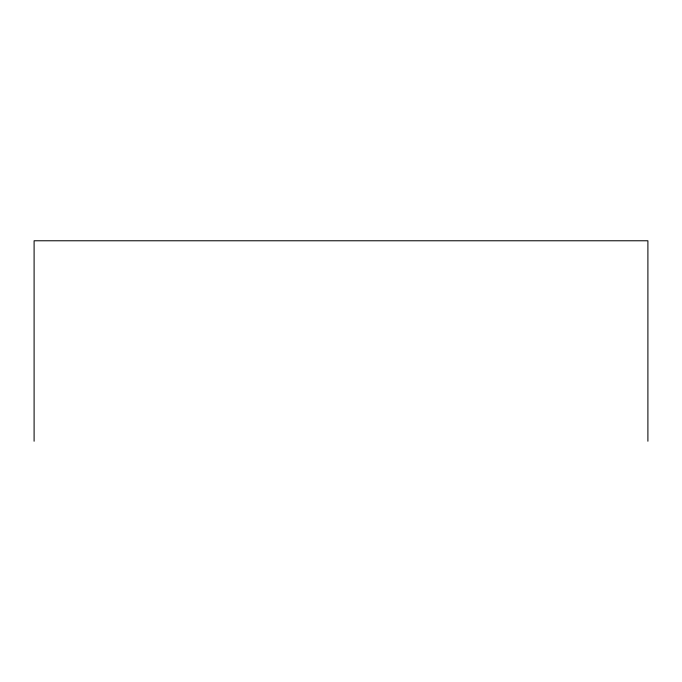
<?xml version="1.0" encoding="UTF-8"?>
<svg xmlns="http://www.w3.org/2000/svg" width="682" height="682" viewBox="0 0 682 682"><rect width="100%" height="100%" fill="white"/><g stroke="black" fill="none" stroke-linecap="round" stroke-linejoin="round"><path stroke-width="1.02" d="M647.9 441.228L647.9 240.772L34.1 240.772L34.1 441.228"/></g></svg>
